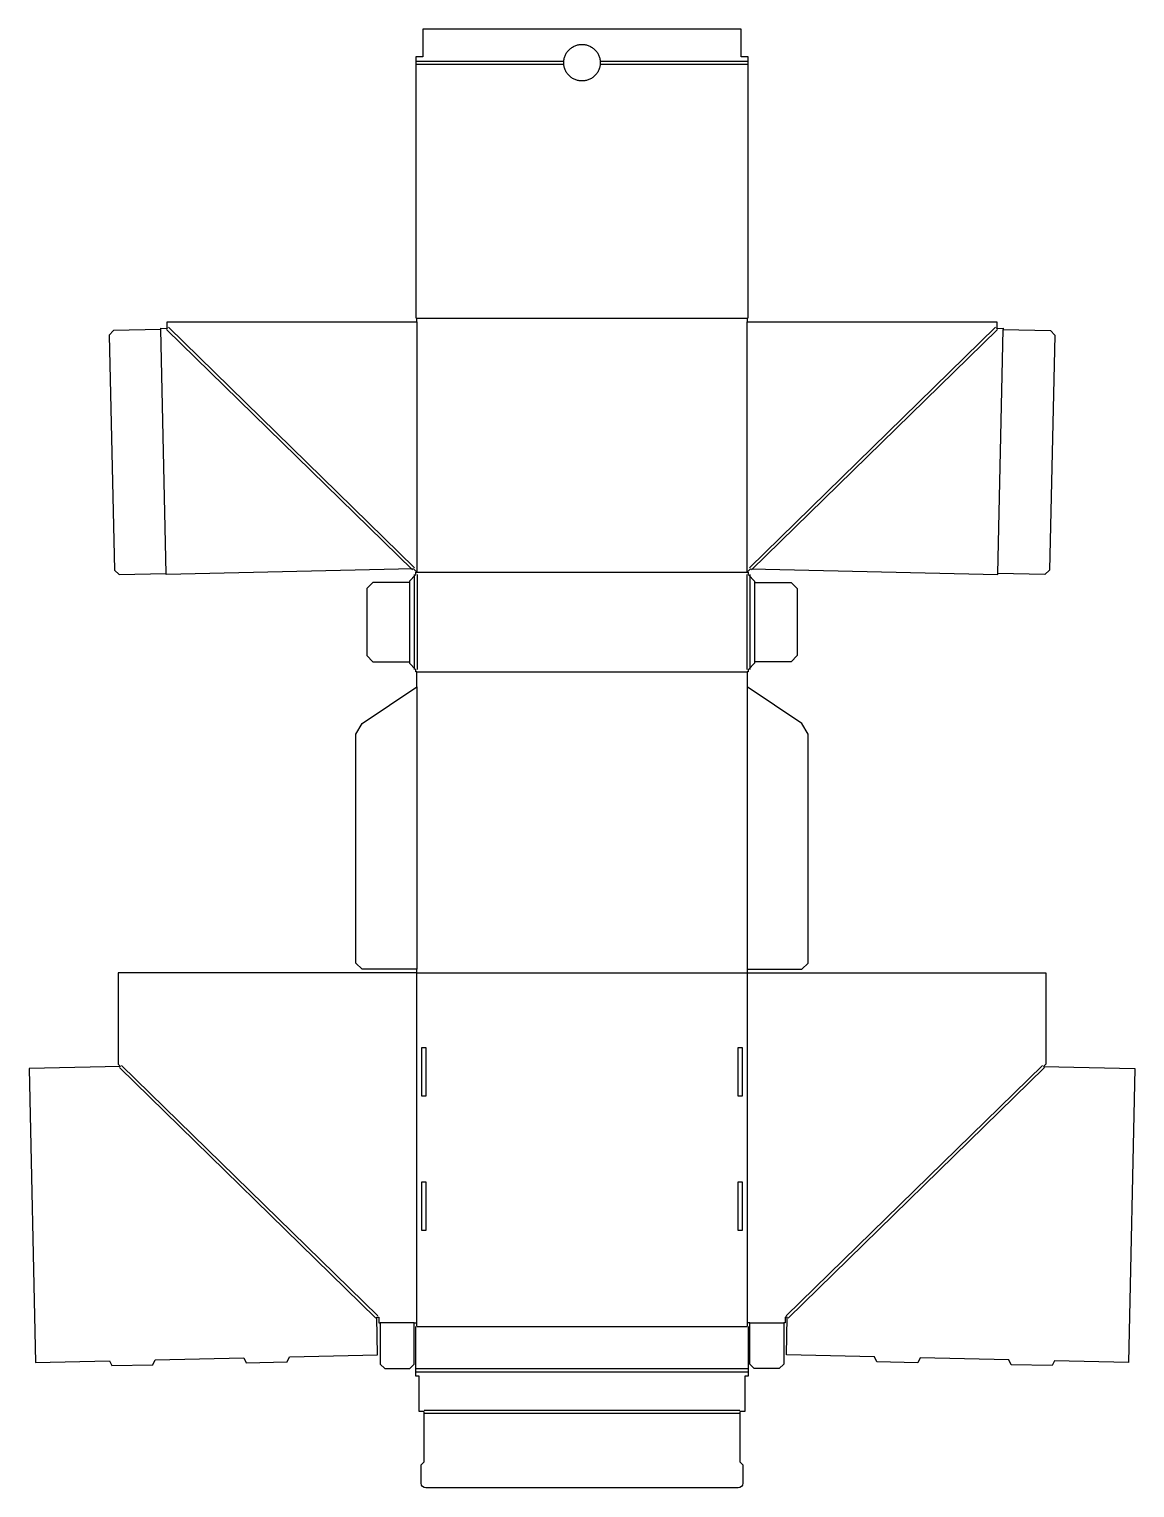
# Model space of a CAD drawing. Header units: millimetres. Extents: x 0 to 725, y 0 to 957.
import ezdxf

# ---------------------------------------------------------------- set-up
doc = ezdxf.new("R2010")
doc.units = ezdxf.units.MM
doc.layers.add('CREASE', color=5, linetype='CONTINUOUS')
doc.layers.add('CUT', color=1, linetype='CONTINUOUS')

msp = doc.modelspace()

# ---------------------------------------------------------------- linework, layer by layer
at = {"layer": 'CREASE'}
for p, q in [((253.66, 936.37), (350.8, 936.37)), ((253.66, 934.37), (350.8, 934.37)), ((374.68, 936.37), (471.81, 936.37)), ((374.68, 934.37), (471.81, 934.37)), ((254.35, 767.61), (471.13, 767.61)), ((89.94, 600.04), (86.41, 760.36)), ((90.0307, 760.2751), (251.4207, 602.4051)), ((91.4293, 761.7049), (252.8193, 603.8349)), ((254.41, 765.32), (254.41, 600.88)), ((471.07, 600.88), (471.07, 765.32)), ((634.0507, 761.7049), (472.6607, 603.8349)), ((635.4493, 760.2751), (474.0593, 602.4051)), ((635.54, 600.04), (639.07, 760.36)), ((249.46, 594.18), (249.46, 542.23)), ((252.66, 599.38), (252.66, 537.03)), ((254.41, 600.88), (471.07, 600.88)), ((254.66, 599.38), (254.66, 537.03)), ((470.82, 599.38), (470.82, 537.03)), ((472.82, 599.38), (472.82, 537.03)), ((476.02, 594.18), (476.02, 542.23)), ((254.41, 535.53), (471.07, 535.53)), ((254.41, 525.83), (254.41, 340.32)), ((471.07, 525.83), (471.07, 340.32)), ((254.41, 108.25), (254.41, 338.03)), ((254.41, 338.03), (471.07, 338.03)), ((471.07, 338.03), (471.07, 108.25)), ((59.2107, 275.8451), (227.3607, 111.3651)), ((60.6093, 277.2749), (228.7593, 112.7949)), ((664.8707, 277.2749), (496.7207, 112.7949)), ((666.2693, 275.8451), (498.1193, 111.3651)), ((252.67, 108.25), (230.28, 108.25)), ((254.35, 105.96), (471.13, 105.96)), ((472.81, 108.25), (495.2, 108.25)), ((253.66, 78.21), (471.81, 78.21)), ((253.66, 76.21), (471.81, 76.21)), ((259.24, 51), (466.24, 51)), ((259.24, 49), (466.24, 49))]:
    msp.add_line(p, q, dxfattribs=at)
at = {"layer": 'CUT'}
for p, q in [((467.24, 957.37), (258.24, 957.37)), ((258.24, 957.37), (258.24, 939.2)), ((467.24, 939.2), (467.24, 957.37)), ((258.24, 939.2), (253.66, 939.2)), ((253.66, 939.2), (253.66, 935.45)), ((350.97, 937.71), (351.1, 938.29)), ((351.1, 938.29), (351.26, 938.85)), ((351.26, 938.85), (351.44, 939.41)), ((351.44, 939.41), (351.65, 939.96)), ((351.65, 939.96), (351.89, 940.5)), ((351.89, 940.5), (352.16, 941.03)), ((352.16, 941.03), (352.45, 941.54)), ((352.45, 941.54), (352.76, 942.04)), ((352.76, 942.04), (353.1, 942.52)), ((353.1, 942.52), (353.46, 942.98)), ((353.46, 942.98), (353.85, 943.43)), ((353.85, 943.43), (354.25, 943.86)), ((354.25, 943.86), (354.68, 944.26)), ((354.68, 944.26), (355.13, 944.65)), ((355.13, 944.65), (355.59, 945.01)), ((355.59, 945.01), (356.07, 945.35)), ((356.07, 945.35), (356.57, 945.66)), ((356.57, 945.66), (357.08, 945.95)), ((357.08, 945.95), (357.61, 946.22)), ((357.61, 946.22), (358.15, 946.46)), ((358.15, 946.46), (358.7, 946.67)), ((358.7, 946.67), (359.26, 946.85)), ((359.26, 946.85), (359.82, 947.01)), ((359.82, 947.01), (360.4, 947.14)), ((360.4, 947.14), (360.98, 947.24)), ((360.98, 947.24), (361.56, 947.31)), ((361.56, 947.31), (362.15, 947.36)), ((362.15, 947.36), (362.74, 947.37)), ((362.74, 947.37), (363.33, 947.36)), ((363.33, 947.36), (363.92, 947.31)), ((363.92, 947.31), (364.5, 947.24)), ((364.5, 947.24), (365.08, 947.14)), ((365.08, 947.14), (365.66, 947.01)), ((365.66, 947.01), (366.22, 946.85)), ((366.22, 946.85), (366.78, 946.67)), ((366.78, 946.67), (367.33, 946.46)), ((367.33, 946.46), (367.87, 946.22)), ((367.87, 946.22), (368.4, 945.95)), ((368.4, 945.95), (368.91, 945.66)), ((368.91, 945.66), (369.41, 945.35)), ((369.41, 945.35), (369.89, 945.01)), ((369.89, 945.01), (370.35, 944.65)), ((370.35, 944.65), (370.8, 944.26)), ((370.8, 944.26), (371.23, 943.86)), ((371.23, 943.86), (371.63, 943.43)), ((371.63, 943.43), (372.02, 942.98)), ((372.02, 942.98), (372.38, 942.52)), ((372.38, 942.52), (372.72, 942.04)), ((372.72, 942.04), (373.03, 941.54)), ((373.03, 941.54), (373.32, 941.03)), ((373.32, 941.03), (373.59, 940.5)), ((373.59, 940.5), (373.83, 939.96)), ((373.83, 939.96), (374.04, 939.41)), ((374.04, 939.41), (374.22, 938.85)), ((374.22, 938.85), (374.38, 938.29)), ((374.38, 938.29), (374.51, 937.71)), ((471.81, 939.2), (467.24, 939.2)), ((471.81, 935.45), (471.81, 939.2)), ((253.66, 935.29), (253.66, 767.69)), ((350.7414, 935.45), (350.75, 935.96)), ((350.75, 934.78), (350.7414, 935.29)), ((350.75, 935.96), (350.8, 936.55)), ((350.8, 934.19), (350.75, 934.78)), ((350.8, 936.55), (350.87, 937.13)), ((350.87, 933.61), (350.8, 934.19)), ((350.87, 937.13), (350.97, 937.71)), ((350.97, 933.03), (350.87, 933.61)), ((351.1, 932.45), (350.97, 933.03)), ((351.26, 931.89), (351.1, 932.45)), ((351.44, 931.33), (351.26, 931.89)), ((351.65, 930.78), (351.44, 931.33)), ((351.89, 930.24), (351.65, 930.78)), ((352.16, 929.71), (351.89, 930.24)), ((352.45, 929.2), (352.16, 929.71)), ((352.76, 928.7), (352.45, 929.2)), ((353.1, 928.22), (352.76, 928.7)), ((372.72, 928.7), (372.38, 928.22)), ((373.03, 929.2), (372.72, 928.7)), ((373.32, 929.71), (373.03, 929.2)), ((373.59, 930.24), (373.32, 929.71)), ((373.83, 930.78), (373.59, 930.24)), ((374.04, 931.33), (373.83, 930.78)), ((374.22, 931.89), (374.04, 931.33)), ((374.38, 932.45), (374.22, 931.89)), ((374.51, 933.03), (374.38, 932.45)), ((374.51, 937.71), (374.61, 937.13)), ((374.61, 933.61), (374.51, 933.03)), ((374.61, 937.13), (374.68, 936.55)), ((374.68, 934.19), (374.61, 933.61)), ((374.68, 936.55), (374.73, 935.96)), ((374.73, 934.78), (374.68, 934.19)), ((374.73, 935.96), (374.7386, 935.45)), ((374.7386, 935.29), (374.73, 934.78)), ((471.81, 767.69), (471.81, 935.29)), ((353.46, 927.76), (353.1, 928.22)), ((353.85, 927.31), (353.46, 927.76)), ((354.25, 926.88), (353.85, 927.31)), ((354.68, 926.48), (354.25, 926.88)), ((355.13, 926.09), (354.68, 926.48)), ((355.59, 925.73), (355.13, 926.09)), ((356.07, 925.39), (355.59, 925.73)), ((356.57, 925.08), (356.07, 925.39)), ((357.08, 924.79), (356.57, 925.08)), ((357.61, 924.52), (357.08, 924.79)), ((358.15, 924.28), (357.61, 924.52)), ((358.7, 924.07), (358.15, 924.28)), ((359.26, 923.89), (358.7, 924.07)), ((359.82, 923.73), (359.26, 923.89)), ((360.4, 923.6), (359.82, 923.73)), ((360.98, 923.5), (360.4, 923.6)), ((361.56, 923.43), (360.98, 923.5)), ((362.15, 923.38), (361.56, 923.43)), ((362.74, 923.37), (362.15, 923.38)), ((363.33, 923.38), (362.74, 923.37)), ((363.92, 923.43), (363.33, 923.38)), ((364.5, 923.5), (363.92, 923.43)), ((365.08, 923.6), (364.5, 923.5)), ((365.66, 923.73), (365.08, 923.6)), ((366.22, 923.89), (365.66, 923.73)), ((366.78, 924.07), (366.22, 923.89)), ((367.33, 924.28), (366.78, 924.07)), ((367.87, 924.52), (367.33, 924.28)), ((368.4, 924.79), (367.87, 924.52)), ((368.91, 925.08), (368.4, 924.79)), ((369.41, 925.39), (368.91, 925.08)), ((369.89, 925.73), (369.41, 925.39)), ((370.35, 926.09), (369.89, 925.73)), ((370.8, 926.48), (370.35, 926.09)), ((371.23, 926.88), (370.8, 926.48)), ((371.63, 927.31), (371.23, 926.88)), ((372.02, 927.76), (371.63, 927.31)), ((372.38, 928.22), (372.02, 927.76)), ((254.41, 765.32), (254.41, 767.53)), ((471.07, 767.53), (471.07, 765.32)), ((55.42, 759.67), (52.49, 756.62)), ((52.49, 756.62), (55.88, 602.29)), ((86.33, 760.3582), (55.42, 759.67)), ((86.4171, 760.3602), (86.4, 761.14)), ((86.4, 761.14), (90.73, 760.99)), ((90.47, 761.49), (90.47, 765.32)), ((90.47, 765.32), (254.33, 765.32)), ((90.73, 760.99), (90.47, 761.49)), ((471.15, 765.32), (635.01, 765.32)), ((635.01, 761.49), (634.75, 760.99)), ((634.75, 760.99), (639.08, 761.14)), ((635.01, 765.32), (635.01, 761.49)), ((639.08, 761.14), (639.0629, 760.3602)), ((639.15, 760.3582), (670.06, 759.67)), ((672.99, 756.62), (669.6, 602.29)), ((670.06, 759.67), (672.99, 756.62)), ((55.88, 602.29), (58.95, 599.36)), ((58.95, 599.36), (89.86, 600.0382)), ((89.95, 599.53), (89.9388, 600.04)), ((252.0081, 603.1175), (89.95, 599.53)), ((225.46, 594.18), (221.46, 590.18)), ((249.38, 594.18), (225.46, 594.18)), ((253.58, 599.3), (249.46, 595.18)), ((249.46, 595.18), (249.46, 594.18)), ((252.12, 603.12), (254.33, 600.9583)), ((253.66, 599.38), (253.66, 600.88)), ((253.66, 600.88), (254.33, 600.88)), ((473.36, 603.12), (471.15, 600.9583)), ((471.15, 600.88), (471.82, 600.88)), ((471.82, 600.88), (471.82, 599.38)), ((471.9, 599.3), (476.02, 595.18)), ((473.4719, 603.1175), (635.53, 599.53)), ((476.02, 595.18), (476.02, 594.18)), ((476.1, 594.18), (500.02, 594.18)), ((500.02, 594.18), (504.02, 590.18)), ((635.53, 599.53), (635.5412, 600.04)), ((666.53, 599.36), (635.62, 600.0382)), ((669.6, 602.29), (666.53, 599.36)), ((221.46, 590.18), (221.46, 546.23)), ((504.02, 590.18), (504.02, 546.23)), ((221.46, 546.23), (225.46, 542.23)), ((504.02, 546.23), (500.02, 542.23)), ((225.46, 542.23), (249.38, 542.23)), ((249.46, 542.23), (249.46, 541.23)), ((249.46, 541.23), (253.58, 537.11)), ((253.66, 535.53), (253.66, 537.03)), ((471.82, 537.03), (471.82, 535.53)), ((476.02, 541.23), (471.9, 537.11)), ((476.02, 542.23), (476.02, 541.23)), ((500.02, 542.23), (476.1, 542.23)), ((254.41, 535.53), (253.66, 535.53)), ((254.41, 525.83), (254.41, 535.45)), ((471.82, 535.53), (471.07, 535.53)), ((471.07, 535.45), (471.07, 525.83)), ((218.41, 501.57), (254.33, 525.7761)), ((507.07, 501.57), (471.15, 525.7761)), ((214.41, 494.75), (218.41, 501.57)), ((511.07, 494.75), (507.07, 501.57)), ((214.41, 344.32), (214.41, 494.75)), ((511.07, 344.32), (511.07, 494.75)), ((254.33, 338.03), (58.41, 338.03)), ((58.41, 338.03), (58.41, 278.03)), ((218.41, 340.32), (214.41, 344.32)), ((254.33, 340.32), (218.41, 340.32)), ((254.41, 338.11), (254.41, 340.32)), ((471.07, 340.32), (471.07, 338.11)), ((471.15, 340.32), (507.07, 340.32)), ((471.15, 338.03), (667.07, 338.03)), ((507.07, 340.32), (511.07, 344.32)), ((667.07, 338.03), (667.07, 278.03)), ((257.74, 289.05), (260.24, 289.05)), ((257.74, 257.06), (257.74, 289.05)), ((260.24, 289.05), (260.24, 257.06)), ((465.24, 289.05), (467.74, 289.05)), ((465.24, 257.06), (465.24, 289.05)), ((467.74, 289.05), (467.74, 257.06)), ((58.41, 278.03), (59.9114, 276.5614)), ((667.07, 278.03), (665.5686, 276.5614)), ((59.91, 276.56), (0, 275.24)), ((0, 275.24), (4.23, 82.35)), ((665.57, 276.56), (725.48, 275.24)), ((725.48, 275.24), (721.25, 82.35)), ((260.24, 257.06), (257.74, 257.06)), ((467.74, 257.06), (465.24, 257.06)), ((257.74, 200.87), (260.24, 200.87)), ((257.74, 168.87), (257.74, 200.87)), ((260.24, 200.87), (260.24, 168.87)), ((465.24, 200.87), (467.74, 200.87)), ((465.24, 168.87), (465.24, 200.87)), ((467.74, 200.87), (467.74, 168.87)), ((260.24, 168.87), (257.74, 168.87)), ((467.74, 168.87), (465.24, 168.87)), ((228.59, 87.27), (228.06, 112.08)), ((228.06, 112.08), (229.49, 112.08)), ((229.49, 112.08), (229.49, 108.25)), ((229.49, 108.25), (230.28, 108.25)), ((230.28, 108.17), (230.28, 81.25)), ((252.67, 108.25), (254.33, 108.25)), ((252.67, 81.25), (252.67, 108.17)), ((253.66, 77.29), (253.66, 105.88)), ((254.41, 106.04), (254.41, 108.25)), ((471.07, 108.25), (471.07, 106.04)), ((472.81, 108.25), (471.15, 108.25)), ((471.81, 105.88), (471.81, 77.29)), ((472.81, 81.25), (472.81, 108.17)), ((495.99, 108.25), (495.2, 108.25)), ((495.2, 108.17), (495.2, 81.25)), ((497.42, 112.08), (495.99, 112.08)), ((495.99, 112.08), (495.99, 108.25)), ((496.89, 87.27), (497.42, 112.08)), ((170.82, 86.01), (228.59, 87.27)), ((554.66, 86.01), (496.89, 87.27)), ((4.23, 82.35), (52.65, 83.41)), ((52.65, 83.41), (54.23, 80.19)), ((54.23, 80.19), (81.23, 80.78)), ((81.23, 80.78), (82.66, 84.07)), ((82.66, 84.07), (140.83, 85.34)), ((140.83, 85.34), (142.4, 82.13)), ((142.4, 82.13), (169.39, 82.72)), ((169.39, 82.72), (170.82, 86.01)), ((230.28, 81.25), (233.28, 78.25)), ((233.28, 78.25), (249.67, 78.25)), ((249.67, 78.25), (252.67, 81.25)), ((253.66, 73.38), (253.66, 77.13)), ((471.81, 77.13), (471.81, 73.38)), ((475.81, 78.25), (472.81, 81.25)), ((492.2, 78.25), (475.81, 78.25)), ((495.2, 81.25), (492.2, 78.25)), ((556.09, 82.72), (554.66, 86.01)), ((583.08, 82.13), (556.09, 82.72)), ((584.65, 85.34), (583.08, 82.13)), ((642.82, 84.07), (584.65, 85.34)), ((644.25, 80.78), (642.82, 84.07)), ((671.25, 80.19), (644.25, 80.78)), ((672.83, 83.41), (671.25, 80.19)), ((721.25, 82.35), (672.83, 83.41)), ((255.95, 73.38), (253.66, 73.38)), ((255.95, 50), (255.95, 73.38)), ((471.81, 73.38), (469.53, 73.38)), ((469.53, 73.38), (469.53, 50)), ((259.24, 50), (255.95, 50)), ((259.24, 17), (259.24, 49.92)), ((469.53, 50), (466.24, 50)), ((466.24, 49.92), (466.24, 17)), ((257.24, 15), (259.24, 17)), ((257.24, 3), (257.24, 15)), ((466.24, 17), (468.24, 15)), ((468.24, 15), (468.24, 3)), ((257.47, 1.85), (257.24, 3)), ((258.12, 0.88), (257.47, 1.85)), ((259.09, 0.23), (258.12, 0.88)), ((260.24, 0), (259.09, 0.23)), ((465.24, 0), (260.24, 0)), ((466.39, 0.23), (465.24, 0)), ((467.36, 0.88), (466.39, 0.23)), ((468.01, 1.85), (467.36, 0.88)), ((468.24, 3), (468.01, 1.85))]:
    msp.add_line(p, q, dxfattribs=at)

doc.saveas('drawing.dxf')
